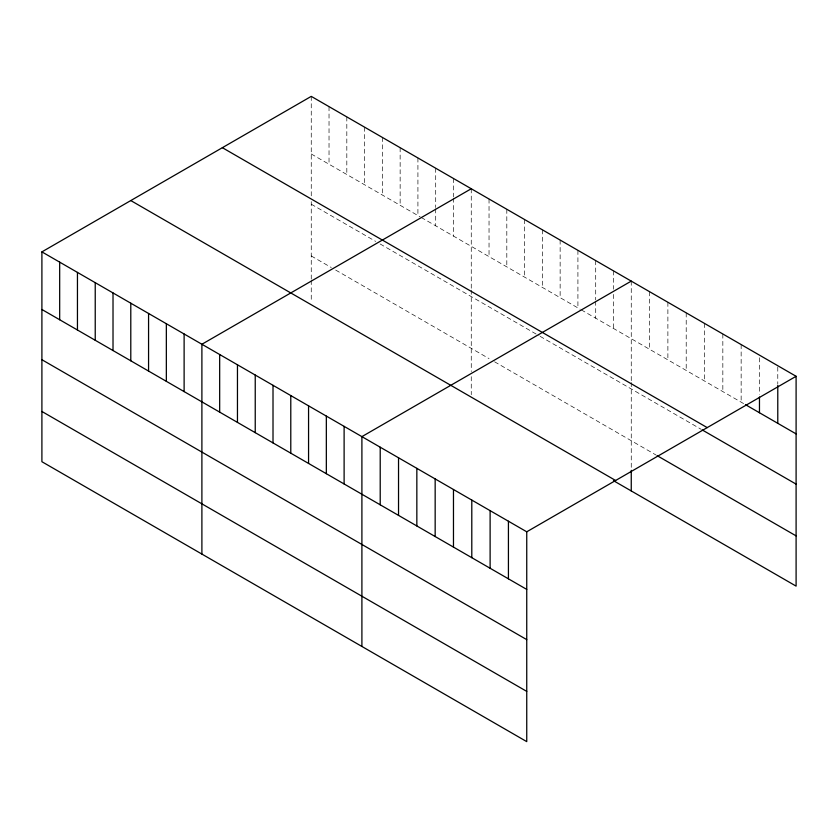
<?xml version="1.0" encoding="UTF-8"?>
<svg xmlns="http://www.w3.org/2000/svg" width="838" height="838" viewBox="0 0 838 838"><rect width="100%" height="100%" fill="white"/><g stroke="black" fill="none" stroke-linecap="round" stroke-linejoin="round"><path stroke-width="0.63" stroke-dasharray="4.19 3.14" d="M311.254 153.972L420.142 216.833M421.252 217.482L580.147 309.212M581.258 309.851L744.385 404.031M311.254 204.2L375.696 241.407M380.148 243.973L539.033 335.713M540.143 336.352L701.291 429.381M311.254 255.957L331.261 267.511M335.703 270.077L489.036 358.601M494.588 361.807L656.039 455.013M777.779 367.034L777.779 384.045M759.469 357.763L759.469 394.415M741.148 344.575L741.148 402.167M722.838 333.995L722.838 391.597M704.517 323.416L704.517 381.018M686.207 312.846L686.207 370.448M667.886 302.267L667.886 359.869M649.565 291.697L649.565 349.289M631.255 281.118L631.255 381.227M631.255 382.516L631.255 469.05M613.479 270.863L613.479 289.183M613.479 294.421L613.479 328.454M595.703 260.597L595.703 299.868M595.703 301.177L595.703 318.189M577.916 250.332L577.916 307.923M560.14 240.066L560.14 297.668M542.364 229.801L542.364 287.403M524.588 219.535L524.588 277.137M506.812 209.27L506.812 266.872M489.036 199.015L489.036 256.606M471.26 188.749L471.26 288.848M471.26 290.137L471.26 371.517M471.26 376.671L471.26 394.708M453.473 178.484L453.473 196.815M453.473 198.114L453.473 236.086M435.697 168.218L435.697 207.489M435.697 208.798L435.697 225.82M417.921 157.953L417.921 215.555M400.145 147.687L400.145 205.289M382.369 137.432L382.369 195.024M364.593 127.167L364.593 184.758M346.817 116.901L346.817 174.503M329.03 106.636L329.03 164.238M311.254 96.37L311.254 196.48M311.254 201.633L311.254 279.148M311.254 280.437L311.254 302.329"/><path stroke-width="1.26" d="M41.9 251.882L526.746 531.805L526.746 741.63L41.9 461.707L41.9 251.882L311.254 96.37L796.1 376.293L796.1 586.118L613.479 480.677M471.26 188.749L201.895 344.261L201.895 554.075M631.255 281.118L361.901 436.629L361.901 646.454M526.746 531.805L796.1 376.293M745.464 404.66L796.1 433.895M222.374 147.687L707.209 427.61M702.359 430.009L796.1 484.123M657.107 455.642L796.1 535.88M130.791 200.565L615.626 480.488M41.9 309.484L526.746 589.407M41.9 359.712L526.746 639.635M41.9 411.468L526.746 691.392M777.779 385.354L777.779 423.316M759.469 397.034L759.469 412.746M631.255 470.338L631.255 490.942M508.425 521.236L508.425 578.828M490.115 510.656L490.115 568.258M471.794 500.087L471.794 557.679M453.473 489.507L453.473 547.109M435.163 478.927L435.163 536.53M416.842 468.358L416.842 525.96M398.532 457.778L398.532 515.38M380.211 447.209L380.211 504.801M344.114 426.374L344.114 483.966M326.338 416.109L326.338 473.7M308.562 405.843L308.562 463.435M290.786 395.578L290.786 453.18M273.01 385.312L273.01 442.914M255.234 375.047L255.234 432.649M237.458 364.781L237.458 422.383M219.671 354.526L219.671 412.118M184.119 333.995L184.119 391.597M166.343 323.73L166.343 381.332M148.567 313.464L148.567 371.066M130.791 303.199L130.791 360.801M113.015 292.944L113.015 350.535M95.228 282.678L95.228 340.27M77.452 272.413L77.452 330.015M59.676 262.147L59.676 319.749"/></g></svg>
